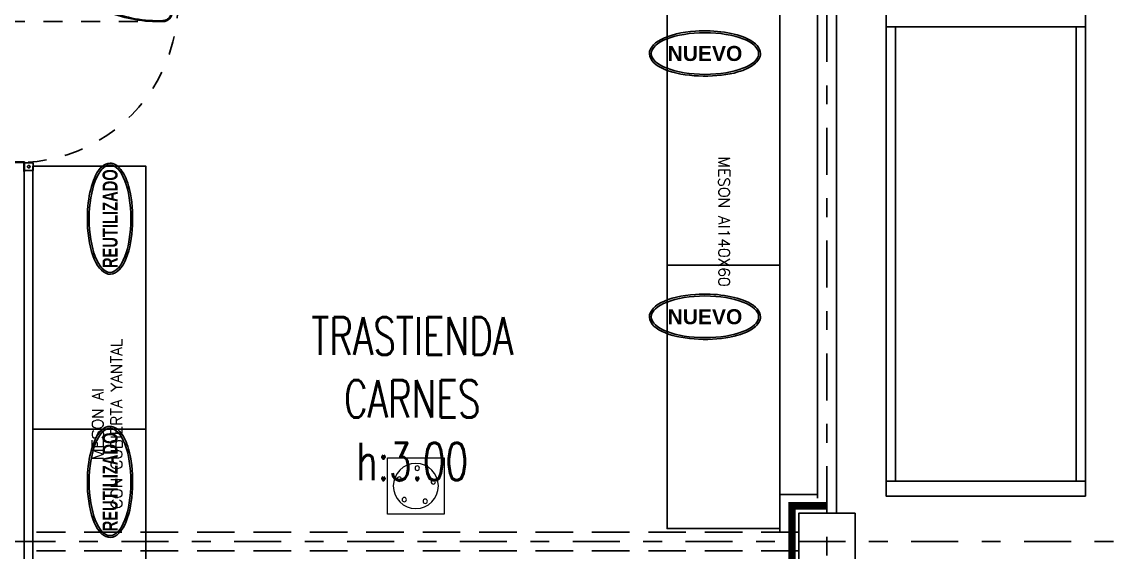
# Model space of a CAD drawing. Header units: millimetres. Extents: x 340 to 1003762, y 22 to 362022.
# Drawn here: x 431.87 to 437.69, y 90.29 to 93.11 of the extents above; entities that cross this region are included whole.
import ezdxf
from ezdxf.enums import TextEntityAlignment as Align
from ezdxf.xclip import XClip

# ---------------------------------------------------------------- set-up
doc = ezdxf.new("R2010")
doc.units = ezdxf.units.MM
doc.header["$XCLIPFRAME"] = 0
for name, pattern in [('LSBB_P_002 - PLANTA 1° NIVEL SALA DE VENTAS$0$000_ALTILLO PROPUESTA$0$HIDDEN', [0.375, 0.25, -0.125]), ('LSBB_P_002 - PLANTA 1° NIVEL SALA DE VENTAS$0$CONTINUOS', [0]), ('LSBB_P_002 - PLANTA 1° NIVEL SALA DE VENTAS$0$DASHDOT2', [0.5, 0.25, -0.125, 0, -0.125]), ('LSBB_P_002 - PLANTA 1° NIVEL SALA DE VENTAS$0$DASHED', [0.75, 0.5, -0.25]), ('LSBB_P_002 - PLANTA 1° NIVEL SALA DE VENTAS$0$Z-ARQUITECTURA$0$HIDDEN', [0.375, 0.25, -0.125])]:
    doc.linetypes.add(name, pattern=pattern)
for name, color, linetype in [('LSBB_P_002 - PLANTA 1° NIVEL SALA DE VENTAS$0$A-ACTIVOS NUEVOS', 20, 'Continuous'), ('LSBB_P_002 - PLANTA 1° NIVEL SALA DE VENTAS$0$A-ACTIVOS REUTILIZADOS', 7, 'Continuous'), ('LSBB_P_002 - PLANTA 1° NIVEL SALA DE VENTAS$0$A-DEMOLICIONES', 30, 'LSBB_P_002 - PLANTA 1° NIVEL SALA DE VENTAS$0$DASHED'), ('LSBB_P_002 - PLANTA 1° NIVEL SALA DE VENTAS$0$A-Equipamiento acero inox', 8, 'Continuous'), ('LSBB_P_002 - PLANTA 1° NIVEL SALA DE VENTAS$0$A-PANEL CAMARA NUEVO', 10, 'LSBB_P_002 - PLANTA 1° NIVEL SALA DE VENTAS$0$CONTINUOS'), ('LSBB_P_002 - PLANTA 1° NIVEL SALA DE VENTAS$0$A-PILETAS NUEVAS', 8, 'Continuous'), ('LSBB_P_002 - PLANTA 1° NIVEL SALA DE VENTAS$0$A-PUERTAS NUEVAS', 10, 'Continuous'), ('LSBB_P_002 - PLANTA 1° NIVEL SALA DE VENTAS$0$A-SE CONSTRUYE RELLENO', 10, 'LSBB_P_002 - PLANTA 1° NIVEL SALA DE VENTAS$0$CONTINUOS'), ('LSBB_P_002 - PLANTA 1° NIVEL SALA DE VENTAS$0$A-Textos', 2, 'Continuous'), ('LSBB_P_002 - PLANTA 1° NIVEL SALA DE VENTAS$0$E-TABIQUE-CAMARA', 1, 'Continuous'), ('LSBB_P_002 - PLANTA 1° NIVEL SALA DE VENTAS$0$EJES', 8, 'LSBB_P_002 - PLANTA 1° NIVEL SALA DE VENTAS$0$DASHDOT2'), ('LSBB_P_002 - PLANTA 1° NIVEL SALA DE VENTAS$0$ESTRUCTURA', 5, 'Continuous'), ('LSBB_P_002 - PLANTA 1° NIVEL SALA DE VENTAS$0$RACKS BODEGAS', 2, 'Continuous'), ('XREF', 7, 'Continuous')]:
    doc.layers.add(name, color=color, linetype=linetype)
doc.styles.add('LSBB_P_002 - PLANTA 1° NIVEL SALA DE VENTAS$0$ARIAL', font='')
doc.styles.add('LSBB_P_002 - PLANTA 1° NIVEL SALA DE VENTAS$0$Estilo1', font='GOTHIC.TTF', dxfattribs={"height": 0.24})
doc.styles.add('LSBB_P_002 - PLANTA 1° NIVEL SALA DE VENTAS$0$ROMANS', font='romans')
doc.styles.get('LSBB_P_002 - PLANTA 1° NIVEL SALA DE VENTAS$0$ARIAL').set_extended_font_data('Arial', bold=True)

# ---------------------------------------------------------------- blocks, each defined once
blk = doc.blocks.new('LSBB_P_002 - PLANTA 1° NIVEL SALA DE VENTAS$0$A$C6D5A0C58')
at = {"layer": 'LSBB_P_002 - PLANTA 1° NIVEL SALA DE VENTAS$0$A-ACTIVOS REUTILIZADOS', "extrusion": (0, 0, -1)}
blk.add_ellipse((0, 0), major_axis=(0.2854738699039103, 0), ratio=0.3885752926024003, dxfattribs=at)
at = {"layer": 'LSBB_P_002 - PLANTA 1° NIVEL SALA DE VENTAS$0$A-ACTIVOS REUTILIZADOS'}
blk.add_open_spline([(0.2954738699039012, 0), (0.2954738699039012, -0.02103661877728769), (0.2827806445013721, -0.04086770488976299), (0.2406718045746175, -0.07374504249614233), (0.2108354007874027, -0.0875499604890706), (0.06928882220051946, -0.1291210275013412), (-0.08925688090408812, -0.1271702963809389), (-0.24534772898852, -0.07478032924791478), (-0.2842338602782206, -0.04797015292530205), (-0.3027281482048352, 0.0189571005307414), (-0.27765704597482, 0.05233328029733286), (-0.1879686367377076, 0.09871091504727758), (-0.1217856331467146, 0.1143060677450194), (0.05235670338919363, 0.1262679022356537), (0.1630410544291294, 0.1101572340741939), (0.2697822788495046, 0.05722914402355173), (0.2954738699039012, 0.03027956161730572), (0.2954738699039012, 0)], degree=3, knots=[0, 0, 0, 0, 0.4617913843624609, 0.4617913843624609, 0.9235827687249217, 0.9235827687249217, 2.283227487550982, 2.283227487550982, 3.034625860895088, 3.034625860895088, 3.786024234239195, 3.786024234239195, 4.537422607583301, 4.537422607583301, 5.618494806050091, 5.618494806050091, 6.283185307179586, 6.283185307179586, 6.283185307179586, 6.283185307179586], dxfattribs=at)
at = {"layer": 'LSBB_P_002 - PLANTA 1° NIVEL SALA DE VENTAS$0$A-ACTIVOS REUTILIZADOS', "style": 'LSBB_P_002 - PLANTA 1° NIVEL SALA DE VENTAS$0$ARIAL', "width": 0.7}
blk.add_text('REUTILIZADO', height=0.08, dxfattribs=at).set_placement((0, 0), align=Align.MIDDLE_CENTER)
blk = doc.blocks.new('LSBB_P_002 - PLANTA 1° NIVEL SALA DE VENTAS$0$A$C529333AF')
at = {"layer": 'LSBB_P_002 - PLANTA 1° NIVEL SALA DE VENTAS$0$A-ACTIVOS NUEVOS', "extrusion": (0, 0, -1)}
blk.add_ellipse((0, 0), major_axis=(0.2854738699039103, 0), ratio=0.3885752926024003, dxfattribs=at)
at = {"layer": 'LSBB_P_002 - PLANTA 1° NIVEL SALA DE VENTAS$0$A-ACTIVOS NUEVOS'}
blk.add_open_spline([(0.2954738699039012, 0), (0.2954738699039012, -0.02103661877728769), (0.2827806445013721, -0.04086770488976299), (0.2406718045746175, -0.07374504249614233), (0.2108354007874027, -0.0875499604890706), (0.06928882220051946, -0.1291210275013412), (-0.08925688090408812, -0.1271702963809389), (-0.24534772898852, -0.07478032924791478), (-0.2842338602782206, -0.04797015292530205), (-0.3027281482048352, 0.0189571005307414), (-0.27765704597482, 0.05233328029733286), (-0.1879686367377076, 0.09871091504727758), (-0.1217856331467146, 0.1143060677450194), (0.05235670338919363, 0.1262679022356537), (0.1630410544291294, 0.1101572340741939), (0.2697822788495046, 0.05722914402355173), (0.2954738699039012, 0.03027956161730572), (0.2954738699039012, 0)], degree=3, knots=[0, 0, 0, 0, 0.4617913843624609, 0.4617913843624609, 0.9235827687249217, 0.9235827687249217, 2.283227487550982, 2.283227487550982, 3.034625860895088, 3.034625860895088, 3.786024234239195, 3.786024234239195, 4.537422607583301, 4.537422607583301, 5.618494806050091, 5.618494806050091, 6.283185307179586, 6.283185307179586, 6.283185307179586, 6.283185307179586], dxfattribs=at)
at = {"layer": 'LSBB_P_002 - PLANTA 1° NIVEL SALA DE VENTAS$0$A-ACTIVOS NUEVOS', "insert": (0, 0), "char_height": 0.08, "attachment_point": 5, "style": 'LSBB_P_002 - PLANTA 1° NIVEL SALA DE VENTAS$0$ARIAL'}
blk.add_mtext_dynamic_manual_height_columns('NUEVO', width=0.5365515064410147, gutter_width=0.7000000000000001, heights=[0], dxfattribs=at)
blk = doc.blocks.new('LSBB_P_002 - PLANTA 1° NIVEL SALA DE VENTAS$0$Z-ARQUITECTURA$0$PUERTA POLICARBONATO 90')
for p, q in [((0.002999999996973202, 0.002999999996973202), (-0.04699999999138527, 0.002999999996973202)), ((-0.04699999999138527, 0), (-0.04699999999138527, 0.002999999996973202)), ((0, 0), (-0.04699999999138527, 0)), ((-5.820766091346741e-11, -0.08000000000174623), (0, 0)), ((0.002999999938765541, -0.08299999999871943), (0.002999999996973202, 0.002999999996973202)), ((0.896999999997206, -0.08300000004237518), (0.896999999997206, 0.003000000477186404)), ((0.896999999997206, 0.003000000477186404), (0.9470000000146683, 0.003000000477186404)), ((0.8999999999941792, -0.08000000004540198), (0.8999999999941792, 4.802132025361061e-10)), ((0.8999999999941792, 4.802132025361061e-10), (0.9470000000146683, 4.802132025361061e-10)), ((0.9470000000146683, 4.802132025361061e-10, -1.7223433009e-06), (0.9470000000146683, 0.003000000477186404, -1.7223433009e-06)), ((0.002999999967869371, -0.01099999999860302), (0.002999999967869371, -0.06900000000314321)), ((0.002999999967869371, -0.01099999999860302), (0.01099999996949919, -0.01099999999860302)), ((0.01099999996949919, -0.01099999999860302), (0.01099999996949919, -0.06900000000314321)), ((0.01099999996949919, -0.03350000000500586), (0.01565724069951102, -0.03350000000500586)), ((0.01099999996949919, -0.03350000000500586), (0.01099999996949919, -0.04649999999674037)), ((0.01099999996949919, -0.04166812576295342), (0.01099999996949919, -0.05766812576621305)), ((0.04299999997601844, -0.07566812576260418), (0.01099999996949919, -0.05766812576621305)), ((0.05899999997927807, -0.0296681257605087), (0.02699999997275881, -0.0296681257605087)), ((0.0749999999825377, -0.05766812576621305), (0.04299999997601844, -0.07566812576260418)), ((0.0749999999825377, -0.04166812576295342), (0.0749999999825377, -0.05766812576621305)), ((-0.04700000004959293, -0.08000000000174623), (-5.820766091346741e-11, -0.08000000000174623)), ((-0.04700000004959293, -0.08299999999871943), (-0.04700000004959293, -0.08000000000174623)), ((-0.04700000004959293, -0.08299999999871943), (0.002999999938765541, -0.08299999999871943)), ((0.002999999967869371, -0.06900000000314321), (0.01099999996949919, -0.06900000000314321)), ((0.0159999999741558, -0.06162797324941494), (0.0159999999741558, -0.07310144809889607)), ((0.03549999996903352, -0.07259672324289568), (0.0159999999741558, -0.06162797324941494)), ((0.03049999996437691, -0.08125769809703343), (0.0159999999741558, -0.07310144809889607)), ((0.03049999996437691, -0.08125769809703343), (0.03049999996437691, -0.1690701980987797)), ((0.03549999996903352, -0.07259672324289568), (0.03549999996903352, -0.1720701980957529)), ((0.03549999996903352, -0.07426187576493248), (0.03549999996903352, -0.1712618757592281)), ((0.03549999996903352, -0.0852618757635355), (0.05049999998300336, -0.0852618757635355)), ((0.04049999997369014, -0.0852618757635355), (0.04049999997369014, -0.8997855359048117)), ((0.04549999997834675, -0.0852618757635355), (0.04549999997834675, -0.8997855359048117)), ((0.06999999997788109, -0.06162797324941494), (0.05049999998300336, -0.07259672324289568)), ((0.05049999998300336, -0.07259672324289568), (0.05049999998300336, -0.1720701980957529)), ((0.05049999998300336, -0.07426187576493248), (0.05049999998300336, -0.1712618757592281)), ((0.06999999997788109, -0.07310144809889607), (0.05549999998765998, -0.08125769809703343)), ((0.05549999998765998, -0.08125769809703343), (0.05549999998765998, -0.1690701980987797)), ((0.06999999997788109, -0.06162797324941494), (0.06999999997788109, -0.07310144809889607)), ((0.9470000000146683, -0.08300000004237518), (0.896999999997206, -0.08300000004237518)), ((0.9470000000146683, -0.08000000004540198), (0.8999999999941792, -0.08000000004540198)), ((0.9470000000146683, -0.08300000004237518, -1.7223433009e-06), (0.9470000000146683, -0.08000000004540198, -1.7223433009e-06)), ((0.03049999996437691, -0.1690701980987797), (0.03549999996903352, -0.1720701980957529)), ((0.05549999998765998, -0.1690701980987797), (0.05049999998300336, -0.1720701980957529)), ((0.03849999996600673, -0.8997855359048117), (0.04049999997369014, -0.8997855359048117)), ((0.04049999997369014, -0.8997855359048117), (0.04549999997834675, -0.8997855359048117)), ((0.04749999998603016, -0.8997855359048117), (0.04549999997834675, -0.8997855359048117))]:
    blk.add_line(p, q)
at = {"color": 8, "linetype": 'LSBB_P_002 - PLANTA 1° NIVEL SALA DE VENTAS$0$Z-ARQUITECTURA$0$HIDDEN', "ltscale": 0.2}
for p, q in [((-0.04242331293062307, 0.05000000000291038), (-0.04242331293062307, 0.002999999996973202)), ((-0.002423312951577827, 0.05000000000291038), (-0.04242331293062307, 0.05000000000291038)), ((-0.002423312951577827, 0.002999999996973202), (-0.002423312951577827, 0.05000000000291038)), ((0.9024233129457571, 0.05000000046857167, -1.7223433009e-06), (0.9424233129539061, 0.05000000046857167, -1.7223433009e-06)), ((0.9024233129457571, 0.003000000477186404, -1.7223433009e-06), (0.9024233129457571, 0.05000000046857167, -1.7223433009e-06)), ((0.9424233129539061, 0.05000000046857167, -1.7223433009e-06), (0.9424233129539061, 0.003000000477186404, -1.7223433009e-06)), ((-0.04242331298883073, -0.1300000000046566), (-0.04242331298883073, -0.08299999999871943)), ((-0.002423312980681658, -0.08299999999871943), (-0.002423312980681658, -0.1300000000046566)), ((0.9024233129457571, -0.08300000004237518, -1.7223433009e-06), (0.9024233129457571, -0.1300000000483124, -1.7223433009e-06)), ((0.9424233129539061, -0.1300000000483124, -1.7223433009e-06), (0.9424233129539061, -0.08300000004237518, -1.7223433009e-06)), ((-0.002423312980681658, -0.1300000000046566), (-0.04242331298883073, -0.1300000000046566)), ((0.9024233129457571, -0.1300000000483124, -1.7223433009e-06), (0.9424233129539061, -0.1300000000483124, -1.7223433009e-06))]:
    blk.add_line(p, q, dxfattribs=at)
at = {"color": 8, "linetype": 'LSBB_P_002 - PLANTA 1° NIVEL SALA DE VENTAS$0$Z-ARQUITECTURA$0$HIDDEN', "ltscale": 0.3}
for p, q in [((0.1499999999941792, 1.047737896442413e-09), (0, 0)), ((0.1499999999941792, -0.6855042571551166), (0.1499999999941792, 1.047737896442413e-09))]:
    blk.add_line(p, q, dxfattribs=at)
at = {"color": 8}
for p, q in [((0.03549999996903352, -0.2322618757607415), (0.03549999996903352, -0.0852618757635355)), ((0.03749999997671694, -0.2322618757607415), (0.03749999997671694, -0.0852618757635355)), ((0.04849999997531995, -0.2322618757607415), (0.04849999997531995, -0.0852618757635355)), ((0.05049999998300336, -0.2322618757607415), (0.05049999998300336, -0.0852618757635355)), ((0.03549999996903352, -0.2322618757607415), (0.03749999997671694, -0.2322618757607415)), ((0.04849999997531995, -0.2322618757607415), (0.05049999998300336, -0.2322618757607415)), ((0.03238846431486309, -0.2725019279750995), (0.03849999996600673, -0.2725019279750995)), ((0.03849999996600673, -0.2352618757577147), (0.03849999996600673, -0.8997855359048117)), ((0.03849999996600673, -0.2352618757577147), (0.04049999997369014, -0.2352618757577147)), ((0.04549999997834675, -0.2352618757577147), (0.04749999998603016, -0.2352618757577147)), ((0.04749999998603016, -0.2352618757577147), (0.04749999998603016, -0.8997855359048117)), ((0.04749999998603016, -0.2722618757688906), (0.05231148723396473, -0.2722618757688906)), ((0.03349999996135011, -0.781124987261137), (0.03849999996600673, -0.781124987261137)), ((0.03349999996135011, -0.8145045999845024), (0.03349999996135011, -0.781124987261137)), ((0.03849999996600673, -0.781124987261137), (0.03849999996600673, -0.819504599989159)), ((0.05249999996158294, -0.781124987261137), (0.04749999998603016, -0.781124987261137)), ((0.04749999998603016, -0.781124987261137), (0.04749999998603016, -0.819504599989159)), ((0.05249999996158294, -0.8145045999845024), (0.05249999996158294, -0.781124987261137))]:
    blk.add_line(p, q, dxfattribs=at)
at = {"color": 8, "linetype": 'LSBB_P_002 - PLANTA 1° NIVEL SALA DE VENTAS$0$Z-ARQUITECTURA$0$HIDDEN', "ltscale": 0.2}
for centre in [(-0.02242331294110045, 0.02650000000721775), (0.9224233129352797, 0.02650000047287904, -1.7223433009e-06), (-0.02242331299930811, -0.1064999999944121), (0.9224233129352797, -0.1065000000380678, -1.7223433009e-06)]:
    blk.add_circle(centre, 0.0065, dxfattribs=at)
blk.add_circle((0.04299999997601844, -0.03999999999359716), 0.005)
at = {"color": 8, "linetype": 'LSBB_P_002 - PLANTA 1° NIVEL SALA DE VENTAS$0$Z-ARQUITECTURA$0$HIDDEN', "ltscale": 0.3}
blk.add_arc((0.04666766841546632, -0.0455378472834127, -9.3375242293022e-07), 0.854380157041707, 268.9910403549315, 92.01440004089261, dxfattribs=at)
for centre, start, end in [((0.02574772815569304, -0.04466509667690843), 85.22678111271921, 168.5130141787748), ((0.06025227179634385, -0.04466509667690843), 11.48698582122516, 94.77321888728079)]:
    blk.add_arc(centre, 0.0150491634712361, start, end)
at = {"color": 8}
for centre, radius, start, end in [((0.03876745695015416, -0.231994418791146), 0.0032783850111473, 184.6795008028847, 265.3204991937234), ((0.04076745695783757, -0.231994418791146), 0.0032783850111473, 184.6795008028847, 265.3204991937234), ((0.04523254299419932, -0.231994418791146), 0.0032783850111473, 274.6795008062766, 355.3204991971153), ((0.04723254300188273, -0.231994418791146), 0.0032783850111473, 274.6795008062766, 355.3204991971153), ((-0.6253182657819707, -0.2831857909914106), 0.6577934993198875, 338.0386513926173, 0.9306373168651536), ((-0.6303188396559563, -0.2794174010923598), 0.668854591084129, 337.9796567110932, 0.5924075102083172), ((0.6875545864459127, -0.2876060220878571), 0.6402384840688182, 178.6267007832964, 202.2425959326393), ((0.7100182173307985, -0.2829457387852017), 0.6577934993198689, 179.0693626831348, 201.9613486073826), ((0.6693918425007723, -0.7974934021476656), 0.7342218529365541, 158.5459412688982, 181.7179245150698), ((0.6693949047185015, -0.7974962132138899), 0.7292263020223336, 158.5517406475226, 181.72719910639), ((-0.5833949047664646, -0.7974962132138899), 0.7292263020153563, 358.2728008936099, 21.44825935247739), ((-0.5833918425487354, -0.7974934021476656), 0.7342218529369939, 358.2820754849301, 21.4540587311018), ((-0.0129436076967977, -0.8181418510939693), 0.046585816404349, 181.1193642178712, 4.47800355737069), ((0.09894360764883459, -0.8181418510939693), 0.0465858164042898, 175.5219964426293, 358.8806357821289), ((-0.01300000003539026, -0.8182152680092258), 0.0515161370537223, 181.4341330455767, 358.5658669544233), ((0.09899999998742715, -0.8182152680092258), 0.0515161370536087, 181.4341330455767, 358.5658669544233)]:
    blk.add_arc(centre, radius, start, end, dxfattribs=at)
blk = doc.blocks.new('LSBB_P_002 - PLANTA 1° NIVEL SALA DE VENTAS$0$A$C69995B83')
at = {"linetype": 'Continuous', "lineweight": 20}
for p, q in [((0, 0), (-0.2999999999883585, 0)), ((-0.2999999999883585, 0), (-0.2999999999883585, -0.2999999999883585)), ((0, -0.2999999999883585), (0, 0)), ((-0.2999999999883585, -0.2999999999883585), (0, -0.2999999999883585))]:
    blk.add_line(p, q, dxfattribs=at)
at = {"linetype": 'Continuous', "lineweight": 20, "const_width": 0.003333333333225543}
blk.add_lwpolyline([(-0.2999999999883585, -0.2999999999883585), (-0.2999999999883585, 0), (0, 0), (0, -0.2999999999883585)], close=True, dxfattribs=at)
at = {"linetype": 'Continuous', "lineweight": 20}
for centre, radius in [((-0.1499999999650754, -0.1499999999941792), 0.1199373665082686), ((-0.1862909363408107, -0.06200731005810667), 0.01174207828257418), ((-0.07752849493408576, -0.08829403191339225), 0.01174207828257418), ((-0.2449005371890962, -0.1573234949319158), 0.01174207828257418), ((-0.2449005371890962, -0.1573234949319158), 0.01174207828257418), ((-0.1723608211614192, -0.2425188586930744), 0.01174207828257418), ((-0.06891921028727666, -0.1998563043307513), 0.01174207828257418)]:
    blk.add_circle(centre, radius, dxfattribs=at)
blk = doc.blocks.new('LSBB_P_002 - PLANTA 1° NIVEL SALA DE VENTAS$0$DEMOL')
at = {"layer": 'LSBB_P_002 - PLANTA 1° NIVEL SALA DE VENTAS$0$A-DEMOLICIONES', "linetype": 'LSBB_P_002 - PLANTA 1° NIVEL SALA DE VENTAS$0$000_ALTILLO PROPUESTA$0$HIDDEN', "ltscale": 0.8}
for p, q in [((1051.189480521986, 305.2156469314413), (1051.189480521986, 305.4156469289583)), ((1051.189480521986, 305.4156469289583), (1051.389480522782, 305.4156469289583)), ((1051.289480521966, 305.2156469306085), (1047.235085148614, 305.2156469314413)), ((1051.289480521945, 305.1156469306085), (1047.235085148614, 305.1156469314412))]:
    blk.add_line(p, q, dxfattribs=at)
blk = doc.blocks.new('LSBB_P_002 - PLANTA 1° NIVEL SALA DE VENTAS', base_point=(223.5696116883818, 14.22023091020838))
at = {"layer": 'LSBB_P_002 - PLANTA 1° NIVEL SALA DE VENTAS$0$A-Equipamiento acero inox'}
for points in [[(850.5894805219866, 308.0345453832363), (850.5894805219866, 306.6345453832348), (851.1894805219865, 306.6345453832348), (851.1894805219868, 308.0345453832363)], [(847.2169600868501, 307.1622415384156), (847.2169600868501, 305.7622415384141), (847.8169600868496, 305.7622415384141), (847.8169600868496, 307.1622415384156)], [(850.5894805219866, 306.6345453832348), (850.5894805219866, 305.2345453832334), (851.1894805219865, 305.2345453832334), (851.1894805219868, 306.6345453832348)], [(847.2169600868501, 305.7622415384141), (847.2169600868501, 304.3622415384127), (847.8169600868496, 304.3622415384127), (847.8169600868496, 305.7622415384141)]]:
    blk.add_lwpolyline(points, close=True, dxfattribs=at)
at = {"layer": 'LSBB_P_002 - PLANTA 1° NIVEL SALA DE VENTAS$0$A-PANEL CAMARA NUEVO'}
blk.add_lwpolyline([(847.1701573639083, 307.1801413642553), (847.1701573639083, 304.0319237569615)], dxfattribs=at)
at = {"layer": 'LSBB_P_002 - PLANTA 1° NIVEL SALA DE VENTAS$0$A-SE CONSTRUYE RELLENO', "const_width": 0.04}
blk.add_lwpolyline([(847.1264561650245, 303.1349237560618), (847.1264561650245, 303.0040123133313), (851.3655846227014, 303.0040123133313), (851.3655846227014, 304.9764385525232), (851.2534895055123, 304.9764385525232), (851.2534895055123, 305.355649508), (851.4307698840923, 305.355649508), (851.4399712050028, 305.355649508)], dxfattribs=at)
at = {"layer": 'LSBB_P_002 - PLANTA 1° NIVEL SALA DE VENTAS$0$E-TABIQUE-CAMARA'}
for p, q in [((851.4894805227816, 305.3156469289175), (851.4894805227815, 315.0988870994967)), ((851.3894805219326, 305.3956469289387), (851.3894805227819, 309.6156469314409))]:
    blk.add_line(p, q, dxfattribs=at)
at = {"layer": 'LSBB_P_002 - PLANTA 1° NIVEL SALA DE VENTAS$0$EJES'}
for p, q in [((851.4394805251259, 330.1656469286345), (851.4394805071499, 242.5191100262678)), ((879.7376439458815, 305.1656469229042), (769.0572144716109, 305.1656469456056))]:
    blk.add_line(p, q, dxfattribs=at)
at = {"layer": 'LSBB_P_002 - PLANTA 1° NIVEL SALA DE VENTAS$0$ESTRUCTURA'}
blk.add_lwpolyline([(851.5894805219862, 305.315646928897), (851.5894805219245, 305.015646928897), (851.2894805219246, 305.0156469289585), (851.2894805219862, 305.3156469289585)], close=True, dxfattribs=at)
at = {"layer": 'LSBB_P_002 - PLANTA 1° NIVEL SALA DE VENTAS$0$RACKS BODEGAS', "color": 2}
for points in [[(852.8140246490166, 307.9022479308421), (851.7540246490189, 307.9022479308421), (851.7540246490189, 307.9822479308293), (852.8140246490166, 307.9822479308293)], [(851.7540246490189, 307.9022479308421), (851.8040246490073, 307.9022479308421), (851.8040246490071, 305.487247930834), (851.7540246490188, 305.487247930834)], [(852.8140246490166, 307.9022479308421), (852.7640246490137, 307.9022479308421), (852.7640246490135, 305.487247930834), (852.8140246490165, 305.487247930834)], [(852.8140246490163, 305.4072479308468), (851.7540246490187, 305.4072479308468), (851.7540246490188, 305.487247930834), (852.8140246490165, 305.487247930834)]]:
    blk.add_lwpolyline(points, close=True, dxfattribs=at)
at = {"layer": 'LSBB_P_002 - PLANTA 1° NIVEL SALA DE VENTAS$0$A-ACTIVOS NUEVOS'}
for p in [(850.7906602084317, 307.760540090686), (850.7906602084317, 306.3605400906846)]:
    blk.add_blockref('LSBB_P_002 - PLANTA 1° NIVEL SALA DE VENTAS$0$A$C529333AF', p, dxfattribs=at)
at = {"layer": 'LSBB_P_002 - PLANTA 1° NIVEL SALA DE VENTAS$0$A-ACTIVOS REUTILIZADOS', "rotation": 90}
for p in [(847.6271069702443, 306.8822605508007), (847.6271069702443, 305.4822605507993)]:
    blk.add_blockref('LSBB_P_002 - PLANTA 1° NIVEL SALA DE VENTAS$0$A$C6D5A0C58', p, dxfattribs=at)
at = {"layer": 'LSBB_P_002 - PLANTA 1° NIVEL SALA DE VENTAS$0$A-DEMOLICIONES'}
blk.add_blockref('LSBB_P_002 - PLANTA 1° NIVEL SALA DE VENTAS$0$DEMOL', (-200, 0), dxfattribs=at)
at = {"layer": 'LSBB_P_002 - PLANTA 1° NIVEL SALA DE VENTAS$0$A-PILETAS NUEVAS', "xscale": -1, "rotation": 90}
blk.add_blockref('LSBB_P_002 - PLANTA 1° NIVEL SALA DE VENTAS$0$A$C69995B83', (849.103128588096, 305.310685426785), dxfattribs=at)
at = {"layer": 'LSBB_P_002 - PLANTA 1° NIVEL SALA DE VENTAS$0$A-PUERTAS NUEVAS', "xscale": -1, "rotation": 89.99999885307984}
blk.add_blockref('LSBB_P_002 - PLANTA 1° NIVEL SALA DE VENTAS$0$Z-ARQUITECTURA$0$PUERTA POLICARBONATO 90', (847.088414658516, 308.0810518791815), dxfattribs=at)
at = {"layer": 'LSBB_P_002 - PLANTA 1° NIVEL SALA DE VENTAS$0$A-Equipamiento acero inox', "char_height": 0.06, "width": 2.665849436023879, "attachment_point": 2, "style": 'LSBB_P_002 - PLANTA 1° NIVEL SALA DE VENTAS$0$Estilo1'}
for s, insert, rotation in [('{\\Fromans|c0;MESON AI140X60}', (850.9226387752169, 306.8668432347664), 270), ('{\\Fromans|c0;MESON AI\\PCON CUBIERTA YANTAL}', (847.5316925334489, 305.7908550546005), 90)]:
    blk.add_mtext(s, dxfattribs=dict(at, insert=insert, rotation=rotation))
at = {"layer": 'LSBB_P_002 - PLANTA 1° NIVEL SALA DE VENTAS$0$A-Textos', "insert": (849.2338879782816, 306.3577772530518), "char_height": 0.2, "width": 3.652652883995074, "attachment_point": 2, "style": 'LSBB_P_002 - PLANTA 1° NIVEL SALA DE VENTAS$0$ROMANS'}
blk.add_mtext('{\\W0.7;TRASTIENDA \\PCARNES\\Ph:3.00}', dxfattribs=at)

msp = doc.modelspace()

# ---------------------------------------------------------------- block references
at = {"layer": 'XREF'}
ref = msp.add_blockref('LSBB_P_002 - PLANTA 1° NIVEL SALA DE VENTAS', (-191.7190194255011, -200.5998269835264), dxfattribs=at)
XClip(ref).set_block_clipping_path([(755.4548574739558, 236.6800249605829), (887.3150098980952, 333.67136367807655)])

doc.saveas('drawing.dxf')
